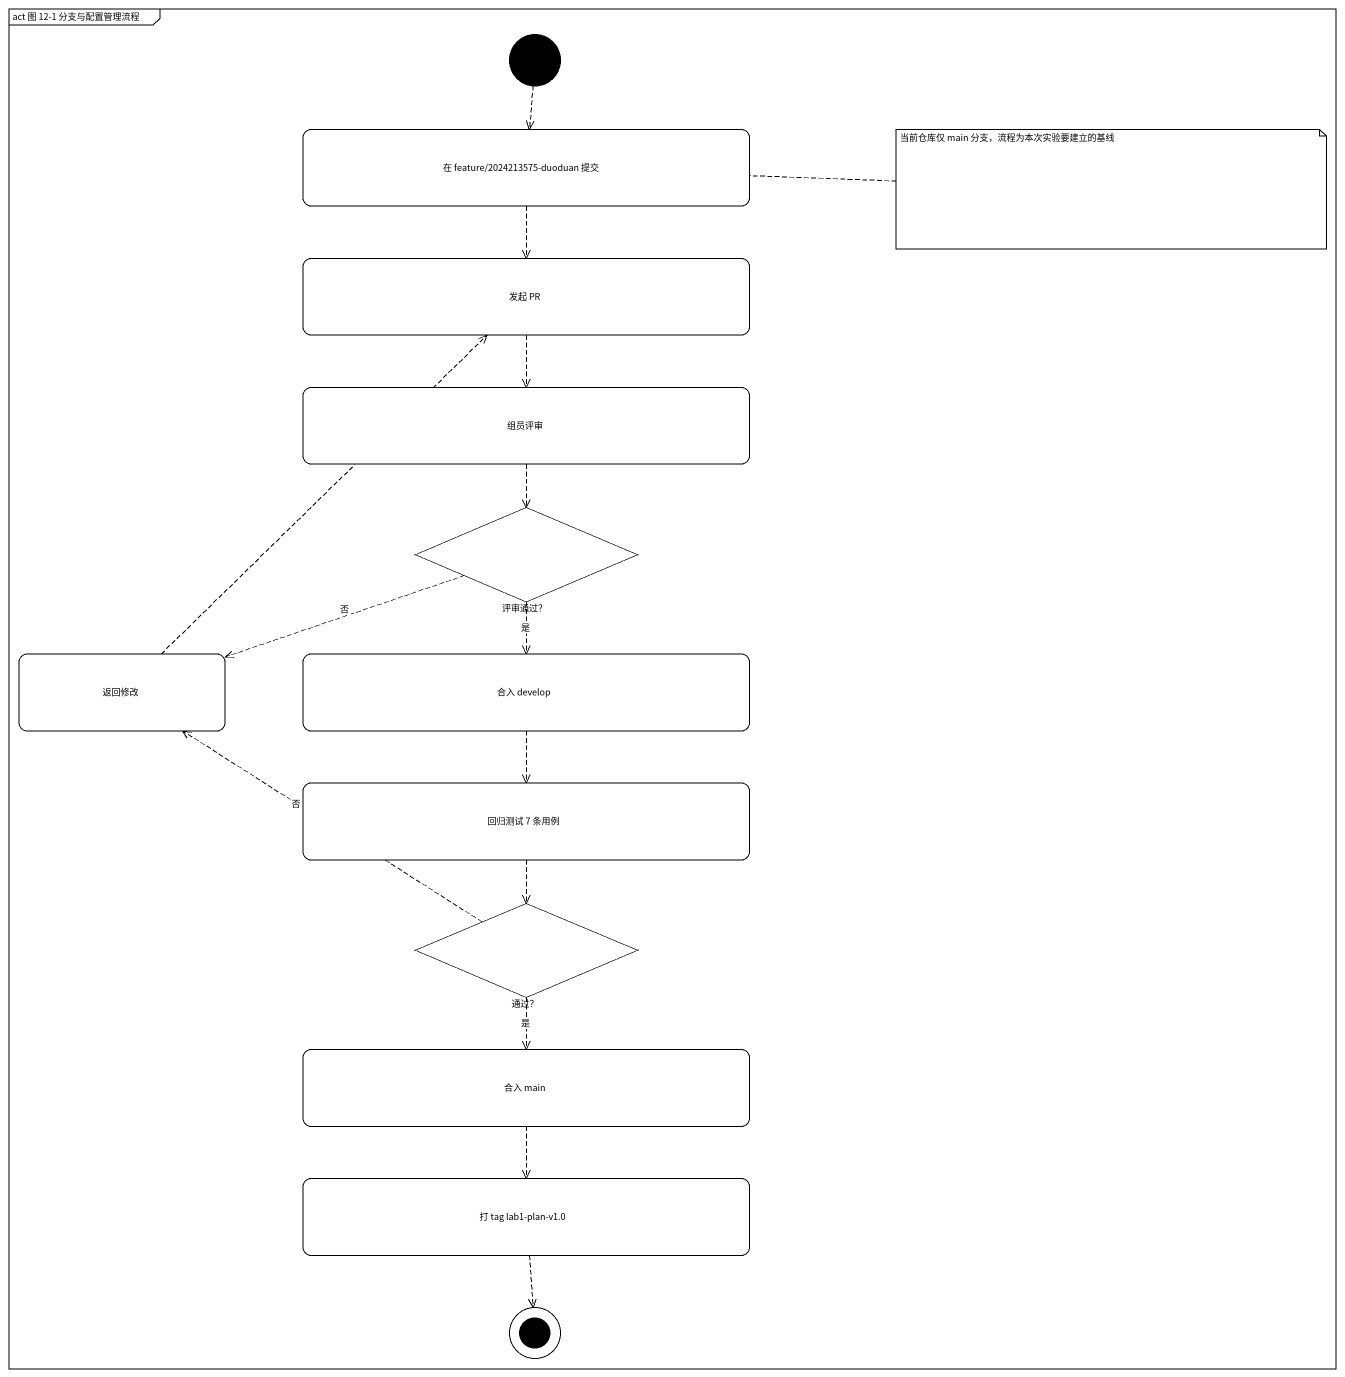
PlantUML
@startuml
mainframe act 图 12-1 分支与配置管理流程
hide empty description
state "在 feature/2024213575-duoduan 提交" as 在_feature_2024213575
state "发起 PR" as 发起_PR
state 组员评审
state "评审通过？" as 评审通过 <<choice>>
state 返回修改
state "合入 develop" as 合入_develop
state "回归测试 7 条用例" as 回归测试_7_条用例
state "通过？" as 通过 <<choice>>
state "合入 main" as 合入_main
state "打 tag lab1-plan-v1.0" as 打_tag_lab1_plan_v1_0
[*] -[dashed]-> 在_feature_2024213575
在_feature_2024213575 -[dashed]-> 发起_PR
发起_PR -[dashed]-> 组员评审
组员评审 -[dashed]-> 评审通过
评审通过 -left[dashed]-> 返回修改 : 否
评审通过 -[dashed]-> 合入_develop : 是
返回修改 -up[dashed]-> 发起_PR
合入_develop -[dashed]-> 回归测试_7_条用例
回归测试_7_条用例 -[dashed]-> 通过
通过 -up[dashed]-> 返回修改 : 否
通过 -[dashed]-> 合入_main : 是
合入_main -[dashed]-> 打_tag_lab1_plan_v1_0
打_tag_lab1_plan_v1_0 -[dashed]-> [*]
note right of 在_feature_2024213575 : 当前仓库仅 main 分支，流程为本次实验要建立的基线
@enduml
